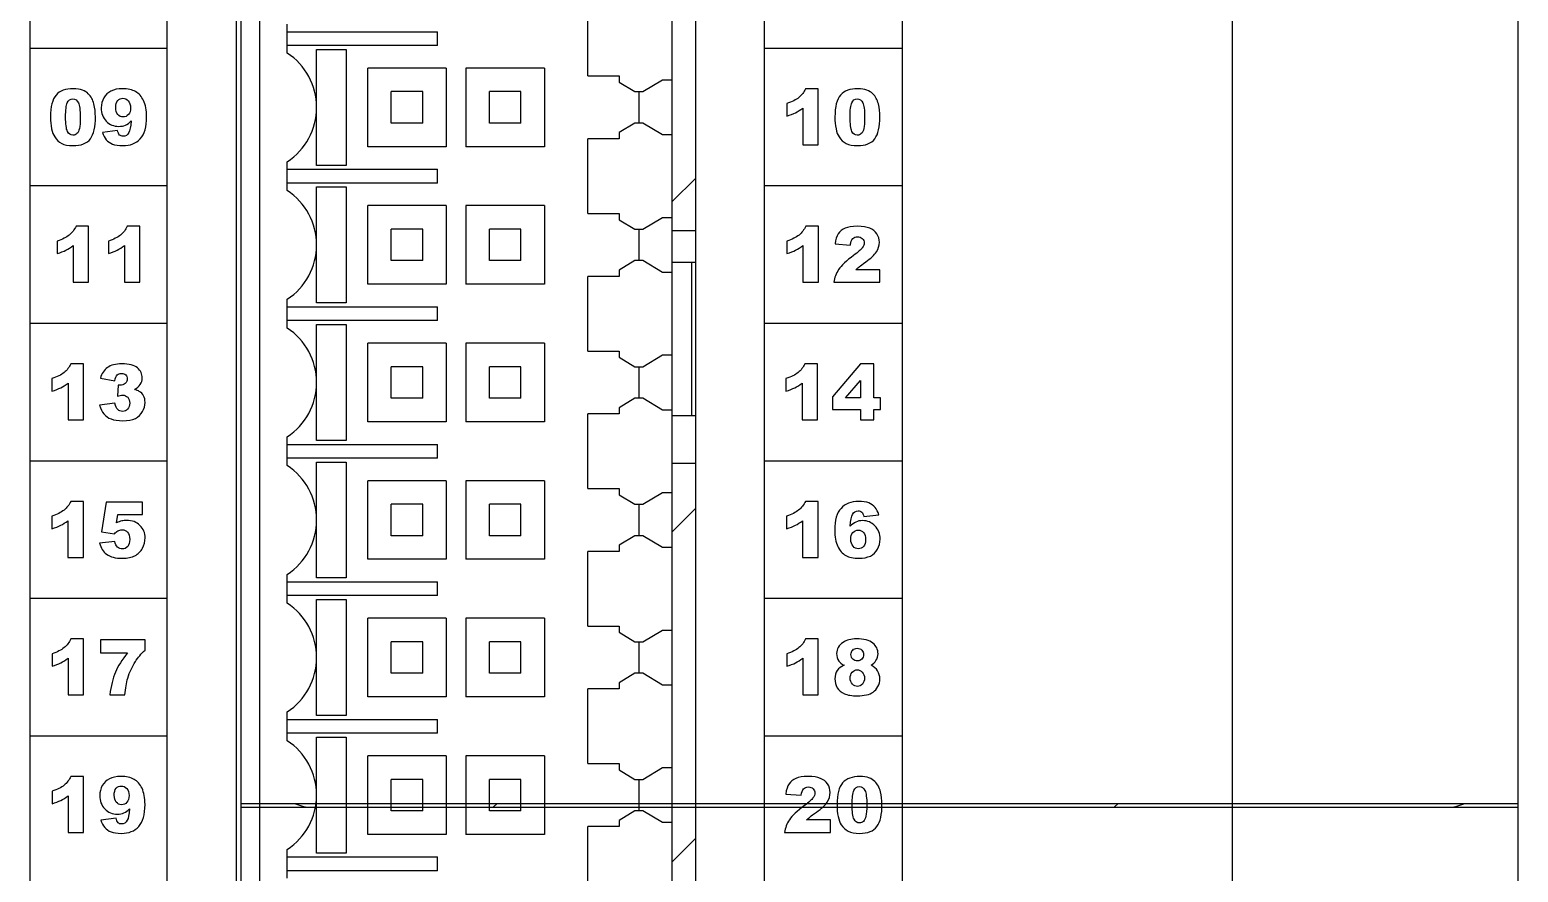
# Model space of a CAD drawing. Header units: millimetres. Extents: x 33 to 632, y -490 to 20.
# Drawn here: x 528.37 to 566.25, y -179.85 to -158.41 of the extents above; entities that cross this region are included whole.
import ezdxf

# ---------------------------------------------------------------- set-up
doc = ezdxf.new("R2010")
doc.units = ezdxf.units.MM

# ---------------------------------------------------------------- blocks, each defined once
blk = doc.blocks.new('MOD_DIM780')
at = {"linetype": 'Continuous'}
for p, q in [((146.219, 128.861), (146.219, 48.361)), ((156.719, 48.361), (156.719, 128.861)), ((145.619, 128.161), (145.619, 48.561)), ((157.319, 48.561), (157.319, 128.161)), ((140.369, 125.111), (140.369, 51.611)), ((143.869, 51.611), (143.869, 125.111)), ((159.069, 51.611), (159.069, 125.111)), ((162.569, 125.111), (162.569, 51.611)), ((170.969, 124.511), (170.969, 38.611)), ((154.569, 110.411), (154.569, 112.311)), ((146.919, 110.994), (146.919, 111.728)), ((146.919, 111.536), (150.744, 111.536)), ((150.744, 111.186), (150.744, 111.536)), ((143.869, 111.111), (140.369, 111.111)), ((150.744, 111.186), (146.919, 111.186)), ((147.669, 109.615), (147.669, 111.086)), ((147.669, 111.086), (148.421, 111.086)), ((148.421, 111.086), (148.421, 108.136)), ((162.569, 111.111), (159.069, 111.111)), ((148.969, 108.611), (148.969, 110.611)), ((150.969, 110.611), (148.969, 110.611)), ((150.969, 110.611), (150.969, 108.611)), ((151.469, 110.611), (151.469, 108.611)), ((153.469, 110.611), (151.469, 110.611)), ((153.469, 110.611), (153.469, 108.611)), ((154.569, 110.411), (155.37, 110.411)), ((155.37, 110.411), (155.369, 110.253)), ((155.369, 110.253), (155.772, 110.011)), ((155.969, 110.011), (156.469, 110.311)), ((156.469, 110.311), (156.719, 110.311)), ((149.569, 109.211), (149.569, 110.011)), ((150.369, 110.011), (149.569, 110.011)), ((150.369, 109.211), (150.369, 110.011)), ((152.069, 109.211), (152.069, 110.011)), ((152.869, 110.011), (152.069, 110.011)), ((152.869, 109.211), (152.869, 110.011)), ((155.772, 110.011), (155.969, 110.011)), ((155.869, 110.011), (155.869, 109.211)), ((160.437, 110.085), (160.115, 110.085)), ((160.437, 108.661), (160.437, 110.085)), ((147.669, 108.136), (147.669, 109.607)), ((159.635, 109.709), (159.635, 109.39)), ((160.043, 109.594), (160.043, 108.661)), ((150.369, 109.211), (149.569, 109.211)), ((152.869, 109.211), (152.069, 109.211)), ((155.772, 109.211), (155.369, 108.968)), ((155.969, 109.211), (155.772, 109.211)), ((156.469, 108.91), (155.969, 109.211)), ((142.605, 109.024), (142.218, 108.975)), ((155.37, 108.811), (154.569, 108.811)), ((154.569, 106.911), (154.569, 108.811)), ((155.369, 108.968), (155.37, 108.811)), ((156.719, 108.91), (156.469, 108.91)), ((150.969, 108.611), (148.969, 108.611)), ((153.469, 108.611), (151.469, 108.611)), ((160.043, 108.661), (160.437, 108.661)), ((146.919, 107.494), (146.919, 108.228)), ((146.919, 108.036), (150.744, 108.036)), ((148.421, 108.136), (147.669, 108.136)), ((150.744, 107.686), (150.744, 108.036)), ((143.869, 107.611), (140.369, 107.611)), ((150.744, 107.686), (146.919, 107.686)), ((147.669, 106.115), (147.669, 107.586)), ((147.669, 107.586), (148.421, 107.586)), ((148.421, 107.586), (148.421, 104.636)), ((156.719, 107.212), (157.319, 107.812)), ((162.569, 107.611), (159.069, 107.611)), ((150.969, 107.111), (148.969, 107.111)), ((148.969, 105.111), (148.969, 107.111)), ((150.969, 107.111), (150.969, 105.111)), ((153.469, 107.111), (151.469, 107.111)), ((151.469, 107.111), (151.469, 105.111)), ((153.469, 107.111), (153.469, 105.111)), ((154.569, 106.911), (155.37, 106.911)), ((155.37, 106.911), (155.369, 106.753)), ((141.868, 106.585), (141.546, 106.585)), ((141.868, 105.161), (141.868, 106.585)), ((143.173, 106.585), (142.851, 106.585)), ((143.173, 105.161), (143.173, 106.585)), ((150.369, 106.511), (149.569, 106.511)), ((149.569, 105.711), (149.569, 106.511)), ((150.369, 105.711), (150.369, 106.511)), ((152.869, 106.511), (152.069, 106.511)), ((152.069, 105.711), (152.069, 106.511)), ((152.869, 105.711), (152.869, 106.511)), ((155.369, 106.753), (155.772, 106.511)), ((155.772, 106.511), (155.969, 106.511)), ((155.869, 106.511), (155.869, 105.711)), ((155.969, 106.511), (156.469, 106.811)), ((156.469, 106.811), (156.719, 106.811)), ((157.319, 106.471), (156.719, 106.471)), ((160.44, 106.585), (160.118, 106.585)), ((160.44, 105.161), (160.44, 106.585)), ((141.066, 106.209), (141.066, 105.89)), ((141.475, 106.094), (141.475, 105.161)), ((142.37, 106.209), (142.37, 105.89)), ((142.779, 106.094), (142.779, 105.161)), ((147.669, 104.636), (147.669, 106.107)), ((159.637, 106.209), (159.637, 105.89)), ((160.046, 106.094), (160.046, 105.161)), ((160.863, 106.138), (161.252, 106.106)), ((150.369, 105.711), (149.569, 105.711)), ((152.869, 105.711), (152.069, 105.711)), ((155.772, 105.711), (155.369, 105.468)), ((155.969, 105.711), (155.772, 105.711)), ((156.469, 105.41), (155.969, 105.711)), ((155.37, 105.311), (154.569, 105.311)), ((154.569, 103.411), (154.569, 105.311)), ((155.369, 105.468), (155.37, 105.311)), ((156.719, 105.41), (156.469, 105.41)), ((156.719, 105.671), (157.319, 105.671)), ((157.219, 101.771), (157.219, 105.671)), ((162.001, 105.478), (161.394, 105.478)), ((162.001, 105.161), (162.001, 105.478)), ((141.475, 105.161), (141.868, 105.161)), ((142.779, 105.161), (143.173, 105.161)), ((150.969, 105.111), (148.969, 105.111)), ((153.469, 105.111), (151.469, 105.111)), ((160.046, 105.161), (160.44, 105.161)), ((160.834, 105.161), (162.001, 105.161)), ((146.919, 103.994), (146.919, 104.728)), ((148.421, 104.636), (147.669, 104.636)), ((146.919, 104.536), (150.744, 104.536)), ((150.744, 104.186), (146.919, 104.186)), ((150.744, 104.186), (150.744, 104.536)), ((143.869, 104.111), (140.369, 104.111)), ((147.669, 102.615), (147.669, 104.086)), ((147.669, 104.086), (148.421, 104.086)), ((148.421, 104.086), (148.421, 101.136)), ((162.569, 104.111), (159.069, 104.111)), ((150.969, 103.611), (148.969, 103.611)), ((148.969, 101.611), (148.969, 103.611)), ((150.969, 103.611), (150.969, 101.611)), ((153.469, 103.611), (151.469, 103.611)), ((151.469, 103.611), (151.469, 101.611)), ((153.469, 103.611), (153.469, 101.611)), ((141.736, 103.085), (141.414, 103.085)), ((141.736, 101.661), (141.736, 103.085)), ((154.569, 103.411), (155.37, 103.411)), ((155.37, 103.411), (155.369, 103.253)), ((155.369, 103.253), (155.772, 103.011)), ((155.969, 103.011), (156.469, 103.311)), ((156.469, 103.311), (156.719, 103.311)), ((160.417, 103.085), (160.095, 103.085)), ((160.417, 101.661), (160.417, 103.085)), ((161.509, 103.085), (160.8, 102.242)), ((161.848, 103.085), (161.509, 103.085)), ((161.848, 102.224), (161.848, 103.085)), ((140.934, 102.709), (140.934, 102.39)), ((142.169, 102.722), (142.537, 102.656)), ((150.369, 103.011), (149.569, 103.011)), ((149.569, 102.211), (149.569, 103.011)), ((150.369, 102.211), (150.369, 103.011)), ((152.869, 103.011), (152.069, 103.011)), ((152.069, 102.211), (152.069, 103.011)), ((152.869, 102.211), (152.869, 103.011)), ((155.772, 103.011), (155.969, 103.011)), ((155.869, 103.011), (155.869, 102.211)), ((159.615, 102.709), (159.615, 102.39)), ((161.133, 102.224), (161.509, 102.664)), ((161.509, 102.664), (161.509, 102.224)), ((141.343, 102.594), (141.343, 101.661)), ((142.621, 102.543), (142.601, 102.265)), ((147.669, 101.136), (147.669, 102.607)), ((160.024, 102.594), (160.024, 101.661)), ((142.537, 102.082), (142.148, 102.03)), ((150.369, 102.211), (149.569, 102.211)), ((152.869, 102.211), (152.069, 102.211)), ((155.772, 102.211), (155.369, 101.968)), ((155.369, 101.968), (155.37, 101.811)), ((155.969, 102.211), (155.772, 102.211)), ((156.469, 101.91), (155.969, 102.211)), ((156.719, 101.91), (156.469, 101.91)), ((160.8, 102.242), (160.8, 101.922)), ((160.8, 101.922), (161.509, 101.922)), ((161.509, 102.224), (161.133, 102.224)), ((161.509, 101.922), (161.509, 101.661)), ((162.023, 102.224), (161.848, 102.224)), ((161.848, 101.922), (162.023, 101.922)), ((161.848, 101.661), (161.848, 101.922)), ((162.023, 101.922), (162.023, 102.224)), ((141.343, 101.661), (141.736, 101.661)), ((150.969, 101.611), (148.969, 101.611)), ((153.469, 101.611), (151.469, 101.611)), ((155.37, 101.811), (154.569, 101.811)), ((154.569, 99.911), (154.569, 101.811)), ((156.719, 101.771), (157.319, 101.771)), ((160.024, 101.661), (160.417, 101.661)), ((161.509, 101.661), (161.848, 101.661)), ((146.919, 100.494), (146.919, 101.228)), ((146.919, 101.036), (150.744, 101.036)), ((148.421, 101.136), (147.669, 101.136)), ((150.744, 100.686), (150.744, 101.036)), ((143.869, 100.611), (140.369, 100.611)), ((150.744, 100.686), (146.919, 100.686)), ((147.669, 100.586), (148.421, 100.586)), ((147.669, 99.115), (147.669, 100.586)), ((148.421, 100.586), (148.421, 97.636)), ((156.719, 100.561), (157.319, 100.561)), ((162.569, 100.611), (159.069, 100.611)), ((150.969, 100.111), (148.969, 100.111)), ((148.969, 98.111), (148.969, 100.111)), ((150.969, 100.111), (150.969, 98.111)), ((153.469, 100.111), (151.469, 100.111)), ((151.469, 100.111), (151.469, 98.111)), ((153.469, 100.111), (153.469, 98.111)), ((154.569, 99.911), (155.37, 99.911)), ((155.37, 99.911), (155.369, 99.753)), ((155.369, 99.753), (155.772, 99.511)), ((155.969, 99.511), (156.469, 99.811)), ((156.469, 99.811), (156.719, 99.811)), ((141.735, 99.585), (141.413, 99.585)), ((141.735, 98.161), (141.735, 99.585)), ((142.315, 99.561), (142.192, 98.808)), ((143.239, 99.561), (142.315, 99.561)), ((142.58, 99.04), (142.613, 99.25)), ((142.613, 99.25), (143.239, 99.25)), ((143.239, 99.25), (143.239, 99.561)), ((150.369, 99.511), (149.569, 99.511)), ((149.569, 98.711), (149.569, 99.511)), ((150.369, 98.711), (150.369, 99.511)), ((152.869, 99.511), (152.069, 99.511)), ((152.069, 98.711), (152.069, 99.511)), ((152.869, 98.711), (152.869, 99.511)), ((155.772, 99.511), (155.969, 99.511)), ((155.869, 99.511), (155.869, 98.711)), ((156.719, 98.811), (157.319, 99.411)), ((160.431, 99.585), (160.109, 99.585)), ((160.431, 98.161), (160.431, 99.585)), ((140.933, 99.209), (140.933, 98.89)), ((141.341, 99.094), (141.341, 98.161)), ((147.669, 97.636), (147.669, 99.107)), ((159.629, 99.209), (159.629, 98.89)), ((160.038, 99.094), (160.038, 98.161)), ((161.593, 99.198), (161.98, 99.246)), ((142.535, 98.567), (142.142, 98.524)), ((142.192, 98.808), (142.524, 98.76)), ((150.369, 98.711), (149.569, 98.711)), ((152.869, 98.711), (152.069, 98.711)), ((155.772, 98.711), (155.369, 98.468)), ((155.969, 98.711), (155.772, 98.711)), ((156.469, 98.41), (155.969, 98.711)), ((141.341, 98.161), (141.735, 98.161)), ((155.37, 98.311), (154.569, 98.311)), ((154.569, 96.411), (154.569, 98.311)), ((155.369, 98.468), (155.37, 98.311)), ((156.719, 98.41), (156.469, 98.41)), ((160.038, 98.161), (160.431, 98.161)), ((150.969, 98.111), (148.969, 98.111)), ((153.469, 98.111), (151.469, 98.111)), ((146.919, 96.994), (146.919, 97.728)), ((146.919, 97.536), (150.744, 97.536)), ((148.421, 97.636), (147.669, 97.636)), ((150.744, 97.186), (150.744, 97.536)), ((143.869, 97.111), (140.369, 97.111)), ((150.744, 97.186), (146.919, 97.186)), ((147.669, 97.086), (148.421, 97.086)), ((147.669, 95.615), (147.669, 97.086)), ((148.421, 97.086), (148.421, 94.136)), ((162.569, 97.111), (159.069, 97.111)), ((150.969, 96.611), (148.969, 96.611)), ((148.969, 94.611), (148.969, 96.611)), ((150.969, 96.611), (150.969, 94.611)), ((153.469, 96.611), (151.469, 96.611)), ((151.469, 96.611), (151.469, 94.611)), ((153.469, 96.611), (153.469, 94.611)), ((154.569, 96.411), (155.37, 96.411)), ((155.37, 96.411), (155.369, 96.253)), ((155.369, 96.253), (155.772, 96.011)), ((155.969, 96.011), (156.469, 96.311)), ((156.469, 96.311), (156.719, 96.311)), ((141.738, 96.085), (141.416, 96.085)), ((141.738, 94.661), (141.738, 96.085)), ((143.303, 96.061), (142.167, 96.061)), ((142.167, 96.061), (142.167, 95.732)), ((143.303, 95.798), (143.303, 96.061)), ((150.369, 96.011), (149.569, 96.011)), ((149.569, 95.211), (149.569, 96.011)), ((150.369, 95.211), (150.369, 96.011)), ((152.869, 96.011), (152.069, 96.011)), ((152.069, 95.211), (152.069, 96.011)), ((152.869, 95.211), (152.869, 96.011)), ((155.772, 96.011), (155.969, 96.011)), ((155.869, 96.011), (155.869, 95.211)), ((160.437, 96.085), (160.115, 96.085)), ((160.437, 94.661), (160.437, 96.085)), ((140.936, 95.709), (140.936, 95.39)), ((141.344, 95.594), (141.344, 94.661)), ((142.167, 95.732), (142.859, 95.732)), ((147.669, 94.136), (147.669, 95.607)), ((159.635, 95.709), (159.635, 95.39)), ((160.043, 95.594), (160.043, 94.661)), ((150.369, 95.211), (149.569, 95.211)), ((152.869, 95.211), (152.069, 95.211)), ((155.772, 95.211), (155.369, 94.968)), ((155.969, 95.211), (155.772, 95.211)), ((156.469, 94.91), (155.969, 95.211)), ((155.37, 94.811), (154.569, 94.811)), ((154.569, 92.911), (154.569, 94.811)), ((155.369, 94.968), (155.37, 94.811)), ((156.719, 94.91), (156.469, 94.91)), ((141.344, 94.661), (141.738, 94.661)), ((142.403, 94.661), (142.791, 94.661)), ((150.969, 94.611), (148.969, 94.611)), ((153.469, 94.611), (151.469, 94.611)), ((160.043, 94.661), (160.437, 94.661)), ((146.919, 93.494), (146.919, 94.228)), ((146.919, 94.036), (150.744, 94.036)), ((148.421, 94.136), (147.669, 94.136)), ((150.744, 93.686), (150.744, 94.036)), ((143.869, 93.611), (140.369, 93.611)), ((150.744, 93.686), (146.919, 93.686)), ((147.669, 93.586), (148.421, 93.586)), ((147.669, 92.115), (147.669, 93.586)), ((148.421, 93.586), (148.421, 90.636)), ((162.569, 93.611), (159.069, 93.611)), ((150.969, 93.111), (148.969, 93.111)), ((148.969, 91.111), (148.969, 93.111)), ((150.969, 93.111), (150.969, 91.111)), ((153.469, 93.111), (151.469, 93.111)), ((151.469, 93.111), (151.469, 91.111)), ((153.469, 93.111), (153.469, 91.111)), ((154.569, 92.911), (155.37, 92.911)), ((155.37, 92.911), (155.369, 92.753)), ((155.969, 92.511), (156.469, 92.811)), ((156.469, 92.811), (156.719, 92.811)), ((141.738, 92.585), (141.416, 92.585)), ((141.738, 91.161), (141.738, 92.585)), ((150.369, 92.511), (149.569, 92.511)), ((149.569, 91.711), (149.569, 92.511)), ((150.369, 91.711), (150.369, 92.511)), ((152.869, 92.511), (152.069, 92.511)), ((152.069, 91.711), (152.069, 92.511)), ((152.869, 91.711), (152.869, 92.511)), ((155.369, 92.753), (155.772, 92.511)), ((155.772, 92.511), (155.969, 92.511)), ((155.869, 92.511), (155.869, 91.711)), ((140.936, 92.209), (140.936, 91.89)), ((141.345, 92.094), (141.345, 91.161)), ((147.669, 90.636), (147.669, 92.107)), ((159.609, 92.138), (159.999, 92.106)), ((150.369, 91.711), (149.569, 91.711)), ((152.869, 91.711), (152.069, 91.711)), ((155.772, 91.711), (155.369, 91.468)), ((155.969, 91.711), (155.772, 91.711)), ((156.469, 91.41), (155.969, 91.711)), ((142.565, 91.524), (142.178, 91.475)), ((155.37, 91.311), (154.569, 91.311)), ((154.569, 89.411), (154.569, 91.311)), ((155.369, 91.468), (155.37, 91.311)), ((156.719, 91.41), (156.469, 91.41)), ((160.748, 91.478), (160.14, 91.478)), ((160.748, 91.161), (160.748, 91.478)), ((141.345, 91.161), (141.738, 91.161)), ((150.969, 91.111), (148.969, 91.111)), ((153.469, 91.111), (151.469, 91.111)), ((156.719, 90.411), (157.319, 91.011)), ((159.581, 91.161), (160.748, 91.161)), ((146.919, 89.994), (146.919, 90.728)), ((146.919, 90.536), (150.744, 90.536)), ((148.421, 90.636), (147.669, 90.636)), ((150.744, 90.186), (150.744, 90.536)), ((150.744, 90.186), (146.919, 90.186))]:
    blk.add_line(p, q, dxfattribs=at)
for centre, radius, start, end in [((146.019, 109.611), 1.65, 303.0557, 56.9443), ((146.019, 106.111), 1.65, 303.0557, 56.9443), ((146.019, 102.611), 1.65, 303.0557, 56.9443), ((146.019, 99.111), 1.65, 303.0557, 56.9443), ((146.019, 95.611), 1.65, 303.0557, 56.9443), ((161.439, 95.708), 1.071, 270.0061, 282.0044), ((146.019, 92.111), 1.65, 303.0557, 56.9443)]:
    blk.add_arc(centre, radius, start, end, dxfattribs=at)
for points in [[(141.04, 109.925), (140.944, 109.818), (140.896, 109.632), (140.896, 109.366)], [(141.478, 110.085), (141.281, 110.085), (141.135, 110.031), (141.04, 109.925)], [(141.71, 110.049), (141.649, 110.072), (141.572, 110.085), (141.478, 110.085)], [(141.858, 109.959), (141.82, 109.996), (141.77, 110.026), (141.71, 110.049)], [(141.948, 109.841), (141.926, 109.882), (141.896, 109.921), (141.858, 109.959)], [(142.436, 110.026), (142.358, 109.986), (142.298, 109.929), (142.254, 109.853)], [(142.726, 110.085), (142.61, 110.085), (142.512, 110.065), (142.436, 110.026)], [(143.063, 110.012), (142.978, 110.06), (142.866, 110.085), (142.726, 110.085)], [(143.266, 109.783), (143.215, 109.888), (143.147, 109.964), (143.063, 110.012)], [(159.943, 109.863), (159.87, 109.803), (159.766, 109.751), (159.635, 109.709)], [(160.115, 110.085), (160.073, 109.997), (160.016, 109.922), (159.943, 109.863)], [(161.003, 109.925), (160.908, 109.818), (160.86, 109.632), (160.86, 109.366)], [(161.441, 110.085), (161.245, 110.085), (161.099, 110.031), (161.003, 109.925)], [(161.673, 110.049), (161.612, 110.072), (161.535, 110.085), (161.441, 110.085)], [(161.821, 109.959), (161.783, 109.996), (161.734, 110.026), (161.673, 110.049)], [(161.911, 109.841), (161.889, 109.882), (161.86, 109.921), (161.821, 109.959)], [(141.282, 109.365), (141.282, 109.541), (141.297, 109.662), (141.325, 109.727)], [(141.325, 109.727), (141.354, 109.792), (141.4, 109.826), (141.465, 109.826)], [(141.465, 109.826), (141.528, 109.826), (141.574, 109.793), (141.606, 109.729)], [(141.606, 109.729), (141.637, 109.665), (141.654, 109.54), (141.654, 109.355)], [(142.001, 109.698), (141.988, 109.752), (141.97, 109.8), (141.948, 109.841)], [(142.04, 109.371), (142.04, 109.484), (142.027, 109.593), (142.001, 109.698)], [(142.254, 109.853), (142.21, 109.776), (142.188, 109.691), (142.188, 109.598)], [(142.188, 109.598), (142.188, 109.462), (142.231, 109.349), (142.317, 109.26)], [(142.558, 109.609), (142.558, 109.686), (142.574, 109.745), (142.609, 109.784)], [(142.61, 109.429), (142.575, 109.471), (142.558, 109.531), (142.558, 109.609)], [(142.609, 109.784), (142.643, 109.822), (142.686, 109.842), (142.738, 109.842)], [(142.738, 109.842), (142.792, 109.842), (142.839, 109.82), (142.877, 109.777)], [(142.877, 109.777), (142.915, 109.734), (142.934, 109.675), (142.934, 109.599)], [(142.934, 109.599), (142.934, 109.525), (142.916, 109.468), (142.88, 109.428)], [(143.342, 109.368), (143.342, 109.54), (143.316, 109.678), (143.266, 109.783)], [(159.635, 109.39), (159.724, 109.417), (159.799, 109.446), (159.858, 109.476)], [(159.858, 109.476), (159.917, 109.506), (159.979, 109.545), (160.043, 109.594)], [(161.246, 109.365), (161.246, 109.541), (161.26, 109.662), (161.289, 109.727)], [(161.289, 109.727), (161.317, 109.792), (161.363, 109.826), (161.428, 109.826)], [(161.428, 109.826), (161.491, 109.826), (161.538, 109.793), (161.569, 109.729)], [(161.569, 109.729), (161.601, 109.665), (161.617, 109.54), (161.617, 109.355)], [(161.965, 109.698), (161.951, 109.752), (161.933, 109.8), (161.911, 109.841)], [(162.004, 109.371), (162.004, 109.484), (161.991, 109.593), (161.965, 109.698)], [(140.896, 109.366), (140.896, 109.258), (140.905, 109.159), (140.924, 109.069)], [(141.329, 109), (141.297, 109.065), (141.282, 109.187), (141.282, 109.365)], [(141.654, 109.355), (141.654, 109.228), (141.646, 109.134), (141.633, 109.075)], [(141.912, 108.813), (141.997, 108.931), (142.04, 109.117), (142.04, 109.371)], [(142.317, 109.26), (142.403, 109.171), (142.509, 109.127), (142.635, 109.127)], [(142.743, 109.367), (142.69, 109.367), (142.646, 109.387), (142.61, 109.429)], [(142.635, 109.127), (142.699, 109.127), (142.756, 109.137), (142.805, 109.16)], [(142.88, 109.428), (142.844, 109.387), (142.798, 109.367), (142.743, 109.367)], [(142.805, 109.16), (142.854, 109.182), (142.902, 109.217), (142.949, 109.265)], [(142.949, 109.265), (142.935, 109.114), (142.916, 109.016), (142.891, 108.97)], [(143.182, 108.813), (143.289, 108.93), (143.342, 109.115), (143.342, 109.368)], [(160.86, 109.366), (160.86, 109.258), (160.868, 109.159), (160.888, 109.069)], [(161.292, 109), (161.261, 109.065), (161.246, 109.187), (161.246, 109.365)], [(161.617, 109.355), (161.617, 109.228), (161.609, 109.134), (161.596, 109.075)], [(161.875, 108.813), (161.961, 108.931), (162.004, 109.117), (162.004, 109.371)], [(140.924, 109.069), (140.943, 108.98), (140.969, 108.91), (141.003, 108.858)], [(141.003, 108.858), (141.049, 108.786), (141.109, 108.73), (141.182, 108.693)], [(141.467, 108.902), (141.406, 108.902), (141.36, 108.935), (141.329, 109)], [(141.569, 108.943), (141.54, 108.916), (141.506, 108.902), (141.467, 108.902)], [(141.467, 108.637), (141.678, 108.637), (141.826, 108.695), (141.912, 108.813)], [(141.633, 109.075), (141.619, 109.015), (141.597, 108.971), (141.569, 108.943)], [(142.218, 108.975), (142.241, 108.9), (142.273, 108.838), (142.316, 108.788)], [(142.316, 108.788), (142.358, 108.739), (142.412, 108.701), (142.477, 108.675)], [(142.656, 108.908), (142.632, 108.931), (142.614, 108.969), (142.605, 109.024)], [(142.745, 108.876), (142.71, 108.876), (142.68, 108.886), (142.656, 108.908)], [(142.74, 108.637), (142.929, 108.637), (143.076, 108.695), (143.182, 108.813)], [(142.891, 108.97), (142.856, 108.907), (142.807, 108.876), (142.745, 108.876)], [(160.888, 109.069), (160.907, 108.98), (160.932, 108.91), (160.966, 108.858)], [(160.966, 108.858), (161.013, 108.786), (161.073, 108.73), (161.145, 108.693)], [(161.43, 108.902), (161.37, 108.902), (161.324, 108.935), (161.292, 109)], [(161.532, 108.943), (161.503, 108.916), (161.469, 108.902), (161.43, 108.902)], [(161.431, 108.637), (161.641, 108.637), (161.789, 108.695), (161.875, 108.813)], [(161.596, 109.075), (161.583, 109.015), (161.561, 108.971), (161.532, 108.943)], [(141.182, 108.693), (141.254, 108.656), (141.349, 108.637), (141.467, 108.637)], [(142.477, 108.675), (142.541, 108.65), (142.629, 108.637), (142.74, 108.637)], [(161.145, 108.693), (161.218, 108.656), (161.312, 108.637), (161.431, 108.637)], [(141.546, 106.585), (141.504, 106.497), (141.447, 106.422), (141.374, 106.363)], [(142.851, 106.585), (142.809, 106.497), (142.751, 106.422), (142.679, 106.363)], [(160.118, 106.585), (160.076, 106.497), (160.018, 106.422), (159.946, 106.363)], [(161.119, 106.535), (161.044, 106.502), (160.987, 106.455), (160.946, 106.394)], [(161.427, 106.585), (161.295, 106.585), (161.193, 106.567), (161.119, 106.535)], [(161.746, 106.537), (161.67, 106.568), (161.564, 106.585), (161.427, 106.585)], [(161.926, 106.394), (161.882, 106.459), (161.822, 106.506), (161.746, 106.537)], [(141.374, 106.363), (141.301, 106.303), (141.198, 106.251), (141.066, 106.209)], [(141.29, 105.976), (141.349, 106.006), (141.411, 106.045), (141.475, 106.094)], [(142.679, 106.363), (142.605, 106.303), (142.502, 106.251), (142.37, 106.209)], [(142.594, 105.976), (142.653, 106.006), (142.715, 106.045), (142.779, 106.094)], [(159.946, 106.363), (159.872, 106.303), (159.769, 106.251), (159.637, 106.209)], [(159.861, 105.976), (159.92, 106.006), (159.982, 106.045), (160.046, 106.094)], [(160.946, 106.394), (160.906, 106.332), (160.878, 106.247), (160.863, 106.138)], [(161.252, 106.106), (161.263, 106.184), (161.284, 106.24), (161.316, 106.271)], [(161.316, 106.271), (161.347, 106.302), (161.388, 106.318), (161.438, 106.318)], [(161.438, 106.318), (161.485, 106.318), (161.524, 106.303), (161.556, 106.272)], [(161.556, 106.272), (161.588, 106.242), (161.604, 106.205), (161.604, 106.163)], [(161.604, 106.163), (161.604, 106.123), (161.588, 106.082), (161.556, 106.039)], [(161.916, 105.932), (161.966, 106.01), (161.991, 106.091), (161.991, 106.177)], [(161.991, 106.177), (161.991, 106.257), (161.97, 106.329), (161.926, 106.394)], [(141.066, 105.89), (141.156, 105.917), (141.23, 105.946), (141.29, 105.976)], [(142.37, 105.89), (142.46, 105.917), (142.535, 105.946), (142.594, 105.976)], [(159.637, 105.89), (159.727, 105.917), (159.802, 105.946), (159.861, 105.976)], [(161.337, 105.845), (161.15, 105.707), (161.023, 105.587), (160.955, 105.485)], [(161.556, 106.039), (161.524, 105.994), (161.451, 105.929), (161.337, 105.845)], [(161.644, 105.677), (161.776, 105.769), (161.866, 105.854), (161.916, 105.932)], [(160.955, 105.485), (160.888, 105.384), (160.847, 105.275), (160.834, 105.161)], [(161.394, 105.478), (161.429, 105.512), (161.46, 105.541), (161.487, 105.562)], [(161.487, 105.562), (161.513, 105.584), (161.566, 105.622), (161.644, 105.677)], [(141.414, 103.085), (141.372, 102.997), (141.315, 102.922), (141.243, 102.863)], [(142.714, 103.085), (142.555, 103.085), (142.432, 103.053), (142.345, 102.991)], [(143.11, 102.982), (143.028, 103.05), (142.897, 103.085), (142.714, 103.085)], [(160.095, 103.085), (160.053, 102.997), (159.996, 102.922), (159.924, 102.863)], [(141.243, 102.863), (141.169, 102.803), (141.066, 102.751), (140.934, 102.709)], [(142.345, 102.991), (142.258, 102.928), (142.199, 102.838), (142.169, 102.722)], [(142.537, 102.656), (142.546, 102.725), (142.566, 102.773), (142.595, 102.801)], [(142.595, 102.801), (142.623, 102.829), (142.661, 102.843), (142.707, 102.843)], [(142.707, 102.843), (142.75, 102.843), (142.786, 102.83), (142.811, 102.804)], [(142.85, 102.703), (142.85, 102.658), (142.833, 102.619), (142.798, 102.587)], [(142.811, 102.804), (142.836, 102.779), (142.85, 102.745), (142.85, 102.703)], [(143.233, 102.725), (143.233, 102.829), (143.192, 102.914), (143.11, 102.982)], [(143.183, 102.561), (143.216, 102.61), (143.233, 102.664), (143.233, 102.725)], [(159.924, 102.863), (159.85, 102.803), (159.747, 102.751), (159.615, 102.709)], [(140.934, 102.39), (141.024, 102.417), (141.098, 102.446), (141.158, 102.476)], [(141.158, 102.476), (141.217, 102.506), (141.279, 102.545), (141.343, 102.594)], [(142.601, 102.265), (142.654, 102.28), (142.696, 102.288), (142.727, 102.288)], [(142.671, 102.538), (142.659, 102.538), (142.642, 102.539), (142.621, 102.543)], [(142.798, 102.587), (142.764, 102.555), (142.722, 102.538), (142.671, 102.538)], [(142.727, 102.288), (142.784, 102.288), (142.829, 102.27), (142.862, 102.234)], [(143.033, 102.432), (143.1, 102.469), (143.15, 102.512), (143.183, 102.561)], [(143.157, 102.385), (143.129, 102.403), (143.087, 102.419), (143.033, 102.432)], [(143.265, 102.272), (143.239, 102.319), (143.203, 102.357), (143.157, 102.385)], [(159.615, 102.39), (159.705, 102.417), (159.779, 102.446), (159.839, 102.476)], [(159.839, 102.476), (159.898, 102.506), (159.96, 102.545), (160.024, 102.594)], [(142.148, 102.03), (142.173, 101.942), (142.209, 101.87), (142.257, 101.813)], [(142.607, 101.919), (142.575, 101.949), (142.552, 102.004), (142.537, 102.082)], [(142.73, 101.874), (142.681, 101.874), (142.64, 101.888), (142.607, 101.919)], [(142.86, 101.931), (142.826, 101.893), (142.782, 101.874), (142.73, 101.874)], [(142.913, 102.084), (142.913, 102.02), (142.895, 101.969), (142.86, 101.931)], [(142.862, 102.234), (142.896, 102.198), (142.913, 102.149), (142.913, 102.084)], [(143.24, 101.87), (143.282, 101.944), (143.304, 102.023), (143.304, 102.105)], [(143.304, 102.105), (143.304, 102.17), (143.291, 102.225), (143.265, 102.272)], [(142.257, 101.813), (142.304, 101.755), (142.365, 101.711), (142.438, 101.682)], [(142.438, 101.682), (142.512, 101.652), (142.612, 101.637), (142.74, 101.637)], [(142.74, 101.637), (142.87, 101.637), (142.976, 101.658), (143.056, 101.697)], [(143.056, 101.697), (143.136, 101.737), (143.197, 101.795), (143.24, 101.87)], [(141.241, 99.363), (141.168, 99.303), (141.064, 99.251), (140.933, 99.209)], [(141.413, 99.585), (141.371, 99.497), (141.314, 99.422), (141.241, 99.363)], [(159.937, 99.363), (159.864, 99.303), (159.761, 99.251), (159.629, 99.209)], [(160.109, 99.585), (160.067, 99.497), (160.01, 99.422), (159.937, 99.363)], [(161.015, 99.408), (160.909, 99.29), (160.856, 99.105), (160.856, 98.853)], [(161.458, 99.585), (161.269, 99.585), (161.121, 99.525), (161.015, 99.408)], [(161.25, 98.956), (161.262, 99.106), (161.281, 99.204), (161.306, 99.251)], [(161.306, 99.251), (161.341, 99.313), (161.391, 99.346), (161.454, 99.346)], [(161.454, 99.346), (161.488, 99.346), (161.518, 99.334), (161.541, 99.312)], [(161.721, 99.545), (161.656, 99.571), (161.568, 99.585), (161.458, 99.585)], [(161.541, 99.312), (161.566, 99.289), (161.583, 99.251), (161.593, 99.198)], [(161.882, 99.432), (161.84, 99.482), (161.786, 99.52), (161.721, 99.545)], [(161.98, 99.246), (161.957, 99.32), (161.925, 99.383), (161.882, 99.432)], [(140.933, 98.89), (141.022, 98.917), (141.097, 98.946), (141.156, 98.976)], [(141.156, 98.976), (141.215, 99.006), (141.277, 99.045), (141.341, 99.094)], [(142.708, 99.086), (142.666, 99.076), (142.623, 99.06), (142.58, 99.04)], [(142.834, 99.101), (142.792, 99.101), (142.75, 99.096), (142.708, 99.086)], [(143.174, 98.974), (143.087, 99.058), (142.973, 99.101), (142.834, 99.101)], [(143.306, 98.654), (143.306, 98.782), (143.262, 98.889), (143.174, 98.974)], [(159.629, 98.89), (159.719, 98.917), (159.793, 98.946), (159.853, 98.976)], [(159.853, 98.976), (159.912, 99.006), (159.974, 99.045), (160.038, 99.094)], [(161.394, 99.06), (161.344, 99.037), (161.296, 99.003), (161.25, 98.956)], [(161.564, 99.095), (161.499, 99.095), (161.442, 99.083), (161.394, 99.06)], [(161.879, 98.961), (161.794, 99.05), (161.688, 99.095), (161.564, 99.095)], [(162.01, 98.622), (162.01, 98.759), (161.966, 98.871), (161.879, 98.961)], [(142.142, 98.524), (142.161, 98.458), (142.185, 98.403), (142.213, 98.359)], [(142.524, 98.76), (142.554, 98.795), (142.583, 98.82), (142.609, 98.833)], [(142.602, 98.422), (142.567, 98.455), (142.545, 98.504), (142.535, 98.567)], [(142.609, 98.833), (142.644, 98.851), (142.68, 98.861), (142.718, 98.861)], [(142.718, 98.861), (142.778, 98.861), (142.824, 98.841), (142.86, 98.802)], [(142.86, 98.802), (142.896, 98.763), (142.914, 98.702), (142.914, 98.619)], [(142.914, 98.619), (142.914, 98.537), (142.896, 98.476), (142.861, 98.435)], [(143.238, 98.394), (143.283, 98.477), (143.306, 98.564), (143.306, 98.654)], [(160.856, 98.853), (160.856, 98.68), (160.881, 98.542), (160.931, 98.437)], [(161.264, 98.622), (161.264, 98.696), (161.282, 98.754), (161.318, 98.794)], [(161.321, 98.443), (161.283, 98.486), (161.264, 98.546), (161.264, 98.622)], [(161.318, 98.794), (161.354, 98.834), (161.4, 98.854), (161.455, 98.854)], [(161.455, 98.854), (161.507, 98.854), (161.551, 98.833), (161.587, 98.792)], [(161.587, 98.792), (161.623, 98.75), (161.641, 98.69), (161.641, 98.611)], [(161.641, 98.611), (161.641, 98.534), (161.624, 98.476), (161.59, 98.437)], [(161.944, 98.369), (161.988, 98.445), (162.01, 98.529), (162.01, 98.622)], [(142.213, 98.359), (142.242, 98.315), (142.279, 98.275), (142.325, 98.241)], [(142.325, 98.241), (142.371, 98.207), (142.427, 98.18), (142.493, 98.163)], [(142.493, 98.163), (142.559, 98.146), (142.638, 98.137), (142.731, 98.137)], [(142.727, 98.374), (142.678, 98.374), (142.636, 98.39), (142.602, 98.422)], [(142.861, 98.435), (142.825, 98.394), (142.781, 98.374), (142.727, 98.374)], [(142.731, 98.137), (142.859, 98.137), (142.965, 98.159), (143.047, 98.203)], [(143.047, 98.203), (143.129, 98.247), (143.193, 98.31), (143.238, 98.394)], [(160.931, 98.437), (160.982, 98.332), (161.05, 98.256), (161.135, 98.208)], [(161.135, 98.208), (161.219, 98.161), (161.332, 98.137), (161.472, 98.137)], [(161.461, 98.379), (161.406, 98.379), (161.359, 98.4), (161.321, 98.443)], [(161.59, 98.437), (161.555, 98.398), (161.512, 98.379), (161.461, 98.379)], [(161.472, 98.137), (161.588, 98.137), (161.685, 98.157), (161.762, 98.195)], [(161.762, 98.195), (161.84, 98.234), (161.9, 98.292), (161.944, 98.369)], [(141.244, 95.863), (141.17, 95.803), (141.067, 95.751), (140.936, 95.709)], [(141.416, 96.085), (141.374, 95.997), (141.317, 95.922), (141.244, 95.863)], [(159.943, 95.863), (159.87, 95.803), (159.766, 95.751), (159.635, 95.709)], [(160.115, 96.085), (160.073, 95.997), (160.016, 95.922), (159.943, 95.863)], [(161.068, 95.998), (160.957, 95.924), (160.903, 95.828), (160.903, 95.711)], [(161.409, 96.085), (161.268, 96.085), (161.154, 96.056), (161.068, 95.998)], [(161.312, 95.803), (161.342, 95.832), (161.38, 95.848), (161.428, 95.848)], [(161.823, 95.977), (161.734, 96.048), (161.596, 96.085), (161.409, 96.085)], [(161.428, 95.848), (161.474, 95.848), (161.512, 95.832), (161.542, 95.802)], [(161.958, 95.708), (161.958, 95.816), (161.913, 95.906), (161.823, 95.977)], [(140.936, 95.39), (141.025, 95.417), (141.1, 95.446), (141.159, 95.476)], [(141.159, 95.476), (141.218, 95.506), (141.28, 95.545), (141.344, 95.594)], [(142.859, 95.732), (142.717, 95.556), (142.612, 95.39), (142.547, 95.236)], [(142.865, 95.088), (142.911, 95.242), (142.975, 95.383), (143.056, 95.509)], [(143.056, 95.509), (143.121, 95.612), (143.204, 95.708), (143.303, 95.798)], [(159.635, 95.39), (159.724, 95.417), (159.799, 95.446), (159.858, 95.476)], [(159.858, 95.476), (159.917, 95.506), (159.979, 95.545), (160.043, 95.594)], [(160.903, 95.711), (160.903, 95.64), (160.922, 95.577), (160.96, 95.522)], [(160.96, 95.522), (160.988, 95.482), (161.033, 95.446), (161.094, 95.413)], [(161.269, 95.688), (161.269, 95.735), (161.283, 95.773), (161.312, 95.803)], [(161.313, 95.571), (161.283, 95.6), (161.269, 95.64), (161.269, 95.688)], [(161.435, 95.527), (161.384, 95.527), (161.344, 95.541), (161.313, 95.571)], [(161.545, 95.571), (161.516, 95.541), (161.479, 95.527), (161.435, 95.527)], [(161.542, 95.802), (161.572, 95.771), (161.588, 95.732), (161.588, 95.684)], [(161.588, 95.684), (161.588, 95.638), (161.573, 95.599), (161.545, 95.571)], [(161.779, 95.413), (161.836, 95.451), (161.878, 95.491), (161.905, 95.532)], [(161.905, 95.532), (161.94, 95.586), (161.958, 95.645), (161.958, 95.708)], [(142.547, 95.236), (142.482, 95.081), (142.434, 94.889), (142.403, 94.661)], [(142.791, 94.661), (142.803, 94.825), (142.828, 94.967), (142.865, 95.088)], [(160.917, 95.28), (160.879, 95.223), (160.86, 95.154), (160.86, 95.072)], [(161.094, 95.413), (161.014, 95.382), (160.955, 95.338), (160.917, 95.28)], [(161.248, 95.086), (161.248, 95.151), (161.265, 95.202), (161.301, 95.24)], [(161.304, 94.934), (161.266, 94.973), (161.248, 95.024), (161.248, 95.086)], [(161.301, 95.24), (161.337, 95.279), (161.379, 95.298), (161.428, 95.298)], [(161.428, 95.298), (161.477, 95.298), (161.52, 95.278), (161.557, 95.238)], [(161.557, 95.238), (161.594, 95.198), (161.613, 95.148), (161.613, 95.087)], [(161.613, 95.087), (161.613, 95.025), (161.594, 94.975), (161.558, 94.935)], [(161.947, 95.269), (161.91, 95.328), (161.854, 95.377), (161.779, 95.413)], [(162.004, 95.07), (162.004, 95.143), (161.985, 95.209), (161.947, 95.269)], [(160.86, 95.072), (160.86, 94.988), (160.88, 94.912), (160.92, 94.844)], [(160.92, 94.844), (160.961, 94.775), (161.021, 94.724), (161.1, 94.689)], [(161.433, 94.876), (161.384, 94.876), (161.341, 94.895), (161.304, 94.934)], [(161.558, 94.935), (161.521, 94.895), (161.479, 94.876), (161.433, 94.876)], [(161.662, 94.66), (161.732, 94.675), (161.79, 94.7), (161.837, 94.733)], [(161.837, 94.733), (161.884, 94.766), (161.923, 94.813), (161.955, 94.874)], [(161.955, 94.874), (161.988, 94.935), (162.004, 95), (162.004, 95.07)], [(161.1, 94.689), (161.178, 94.655), (161.291, 94.637), (161.439, 94.637)], [(141.416, 92.585), (141.374, 92.497), (141.317, 92.422), (141.245, 92.363)], [(142.396, 92.526), (142.319, 92.486), (142.259, 92.429), (142.215, 92.353)], [(142.686, 92.585), (142.57, 92.585), (142.473, 92.565), (142.396, 92.526)], [(143.023, 92.512), (142.939, 92.56), (142.826, 92.585), (142.686, 92.585)], [(143.226, 92.283), (143.175, 92.388), (143.108, 92.464), (143.023, 92.512)], [(159.865, 92.535), (159.791, 92.502), (159.733, 92.455), (159.693, 92.394)], [(160.174, 92.585), (160.042, 92.585), (159.94, 92.567), (159.865, 92.535)], [(160.492, 92.537), (160.416, 92.568), (160.31, 92.585), (160.174, 92.585)], [(160.672, 92.394), (160.628, 92.459), (160.569, 92.506), (160.492, 92.537)], [(161.495, 92.585), (161.299, 92.585), (161.153, 92.531), (161.057, 92.425)], [(161.727, 92.549), (161.666, 92.572), (161.589, 92.585), (161.495, 92.585)], [(161.875, 92.459), (161.837, 92.496), (161.788, 92.526), (161.727, 92.549)], [(161.965, 92.341), (161.943, 92.382), (161.914, 92.421), (161.875, 92.459)], [(141.245, 92.363), (141.171, 92.303), (141.068, 92.251), (140.936, 92.209)], [(141.16, 91.976), (141.219, 92.006), (141.281, 92.045), (141.345, 92.094)], [(142.215, 92.353), (142.171, 92.276), (142.149, 92.191), (142.149, 92.098)], [(142.149, 92.098), (142.149, 91.962), (142.192, 91.849), (142.278, 91.76)], [(142.518, 92.109), (142.518, 92.186), (142.535, 92.245), (142.569, 92.284)], [(142.571, 91.929), (142.536, 91.971), (142.518, 92.031), (142.518, 92.109)], [(142.569, 92.284), (142.603, 92.322), (142.646, 92.342), (142.698, 92.342)], [(142.698, 92.342), (142.752, 92.342), (142.799, 92.32), (142.837, 92.277)], [(142.837, 92.277), (142.876, 92.234), (142.895, 92.175), (142.895, 92.099)], [(142.895, 92.099), (142.895, 92.025), (142.877, 91.968), (142.84, 91.928)], [(143.302, 91.868), (143.302, 92.04), (143.277, 92.178), (143.226, 92.283)], [(159.693, 92.394), (159.652, 92.332), (159.625, 92.247), (159.609, 92.138)], [(159.999, 92.106), (160.009, 92.184), (160.03, 92.24), (160.062, 92.271)], [(160.062, 92.271), (160.093, 92.302), (160.135, 92.318), (160.184, 92.318)], [(160.184, 92.318), (160.232, 92.318), (160.271, 92.303), (160.303, 92.272)], [(160.35, 92.163), (160.35, 92.123), (160.334, 92.082), (160.302, 92.039)], [(160.303, 92.272), (160.334, 92.242), (160.35, 92.205), (160.35, 92.163)], [(160.663, 91.932), (160.712, 92.01), (160.738, 92.091), (160.738, 92.177)], [(160.738, 92.177), (160.738, 92.257), (160.716, 92.329), (160.672, 92.394)], [(161.057, 92.425), (160.962, 92.318), (160.914, 92.132), (160.914, 91.866)], [(161.3, 91.865), (161.3, 92.041), (161.314, 92.162), (161.343, 92.227)], [(161.343, 92.227), (161.371, 92.292), (161.417, 92.326), (161.482, 92.326)], [(161.482, 92.326), (161.545, 92.326), (161.592, 92.293), (161.623, 92.229)], [(161.623, 92.229), (161.655, 92.165), (161.671, 92.04), (161.671, 91.855)], [(162.019, 92.198), (162.005, 92.252), (161.987, 92.3), (161.965, 92.341)], [(162.058, 91.871), (162.058, 91.984), (162.044, 92.093), (162.019, 92.198)], [(140.936, 91.89), (141.026, 91.917), (141.1, 91.946), (141.16, 91.976)], [(142.278, 91.76), (142.364, 91.671), (142.47, 91.627), (142.596, 91.627)], [(142.704, 91.867), (142.65, 91.867), (142.606, 91.887), (142.571, 91.929)], [(142.84, 91.928), (142.804, 91.887), (142.758, 91.867), (142.704, 91.867)], [(142.766, 91.66), (142.814, 91.682), (142.862, 91.717), (142.909, 91.765)], [(142.909, 91.765), (142.896, 91.614), (142.877, 91.516), (142.851, 91.47)], [(143.143, 91.313), (143.249, 91.43), (143.302, 91.615), (143.302, 91.868)], [(160.084, 91.845), (159.897, 91.707), (159.77, 91.587), (159.702, 91.485)], [(160.302, 92.039), (160.27, 91.994), (160.198, 91.929), (160.084, 91.845)], [(160.233, 91.562), (160.26, 91.584), (160.312, 91.622), (160.39, 91.677)], [(160.39, 91.677), (160.522, 91.769), (160.613, 91.854), (160.663, 91.932)], [(160.914, 91.866), (160.914, 91.758), (160.922, 91.659), (160.941, 91.569)], [(161.346, 91.5), (161.315, 91.565), (161.3, 91.687), (161.3, 91.865)], [(161.671, 91.855), (161.671, 91.728), (161.663, 91.634), (161.65, 91.575)], [(161.929, 91.313), (162.015, 91.431), (162.058, 91.617), (162.058, 91.871)], [(142.178, 91.475), (142.201, 91.4), (142.234, 91.338), (142.277, 91.288)], [(142.616, 91.408), (142.592, 91.431), (142.575, 91.469), (142.565, 91.524)], [(142.596, 91.627), (142.66, 91.627), (142.716, 91.637), (142.766, 91.66)], [(142.706, 91.376), (142.67, 91.376), (142.641, 91.386), (142.616, 91.408)], [(142.701, 91.137), (142.889, 91.137), (143.036, 91.195), (143.143, 91.313)], [(142.851, 91.47), (142.816, 91.407), (142.768, 91.376), (142.706, 91.376)], [(159.702, 91.485), (159.634, 91.384), (159.594, 91.275), (159.581, 91.161)], [(160.14, 91.478), (160.176, 91.512), (160.206, 91.541), (160.233, 91.562)], [(160.941, 91.569), (160.961, 91.48), (160.986, 91.41), (161.02, 91.358)], [(161.02, 91.358), (161.067, 91.286), (161.127, 91.23), (161.199, 91.193)], [(161.484, 91.402), (161.424, 91.402), (161.378, 91.435), (161.346, 91.5)], [(161.586, 91.443), (161.557, 91.416), (161.523, 91.402), (161.484, 91.402)], [(161.485, 91.137), (161.695, 91.137), (161.843, 91.195), (161.929, 91.313)], [(161.65, 91.575), (161.637, 91.515), (161.615, 91.471), (161.586, 91.443)], [(142.277, 91.288), (142.319, 91.239), (142.372, 91.201), (142.437, 91.175)], [(142.437, 91.175), (142.501, 91.15), (142.589, 91.137), (142.701, 91.137)], [(161.199, 91.193), (161.272, 91.156), (161.366, 91.137), (161.485, 91.137)]]:
    blk.add_open_spline(points, degree=3, dxfattribs=at)
blk = doc.blocks.new('MOD_PWR750')
at = {"color": 7, "linetype": 'Continuous'}
for p, q in [((-0.25, 6), (-0.25, 124)), ((32.25, 6), (32.25, 124)), ((-0.25, 91.9), (32.25, 91.9)), ((-0.25, 91.8), (32.25, 91.8))]:
    blk.add_line(p, q, dxfattribs=at)
at = {"color": 2, "linetype": 'Continuous'}
for p, q in [((6.161, 91.8), (6.261, 91.9)), ((21.966, 91.8), (22.066, 91.9))]:
    blk.add_line(p, q, dxfattribs=at)
at = {"color": 7, "linetype": 'Continuous'}
for centre, start, end in [((1.55, 92.8), 245.5492, 270), ((30.45, 92.8), 270, 294.4508)]:
    blk.add_arc(centre, 1, start, end, dxfattribs=at)

msp = doc.modelspace()

# ---------------------------------------------------------------- block references
for name, p in [('MOD_DIM780', (388, -270)), ('MOD_PWR750', (534, -270))]:
    msp.add_blockref(name, p)

doc.saveas('drawing.dxf')
